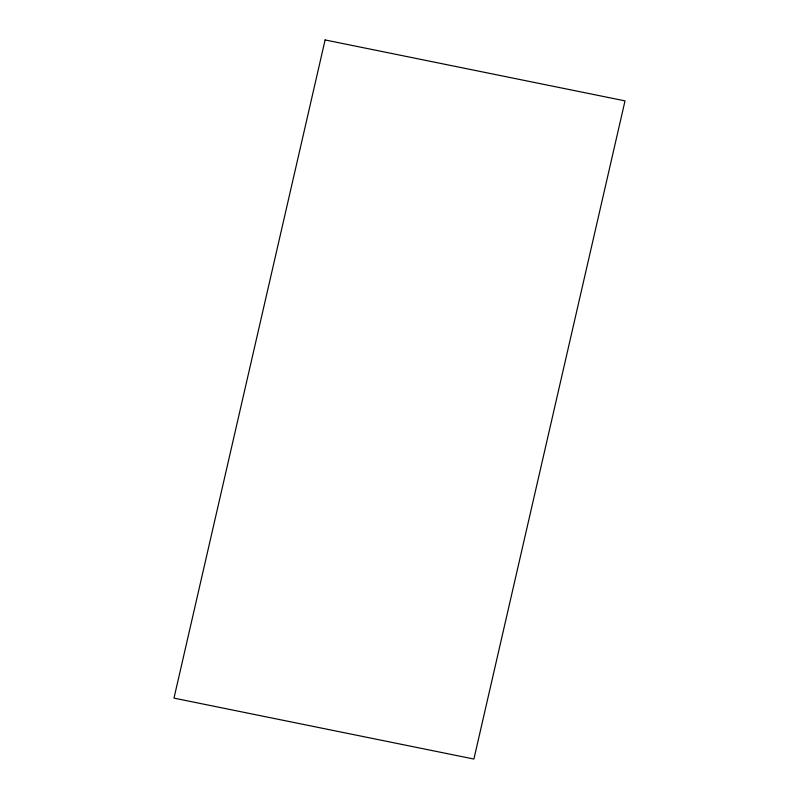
<?xml version="1.0" encoding="UTF-8"?>
<svg xmlns="http://www.w3.org/2000/svg" width="799" height="799" viewBox="0 0 799 799"><rect width="100%" height="100%" fill="white"/><g stroke="black" fill="none" stroke-linecap="round" stroke-linejoin="round"><path stroke-width="1.2" d="M325.103 39.95L173.982 698.126L473.897 759.05L625.018 100.874L325.103 39.95"/></g></svg>
